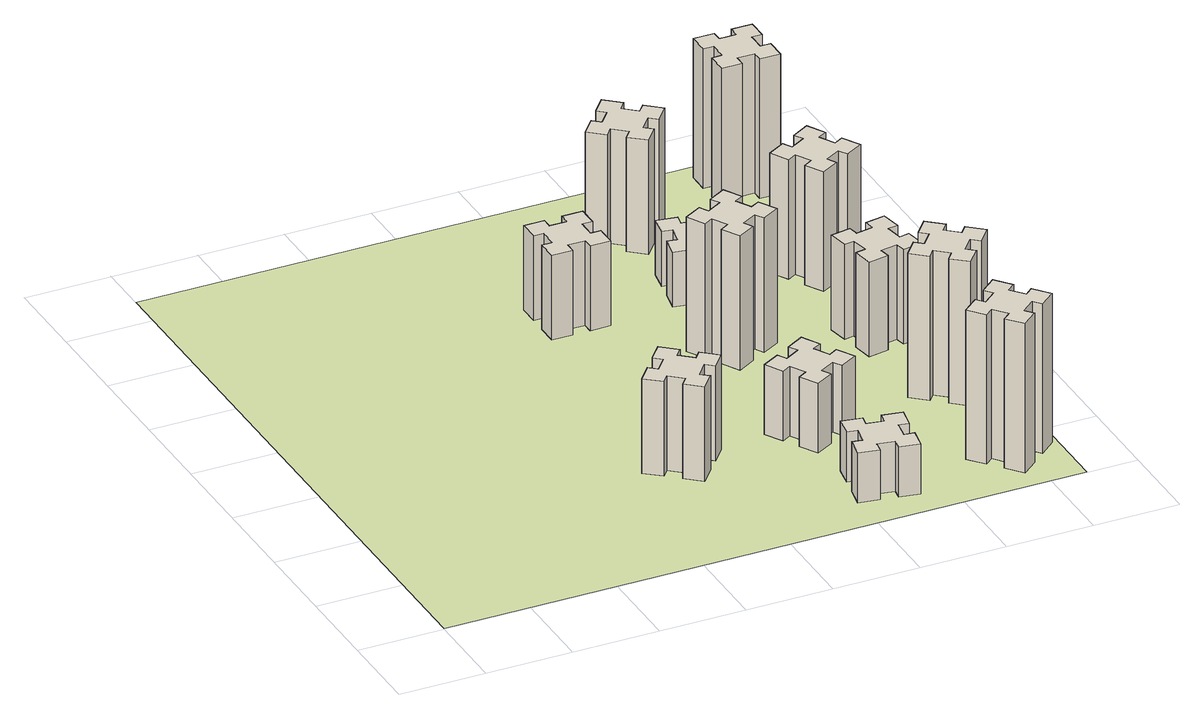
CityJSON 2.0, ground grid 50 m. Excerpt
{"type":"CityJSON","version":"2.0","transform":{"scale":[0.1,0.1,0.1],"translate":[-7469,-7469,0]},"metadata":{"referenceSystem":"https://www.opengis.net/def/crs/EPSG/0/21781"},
"CityObjects":{
"building1":{"type":"Building","attributes":{"class":"1000","function":"1000","usage":"1000","yearOfConstruction":2016,"roofType":"1000","measuredHeight":57,"storeysAboveGround":30,"storeysBelowGround":0},"geometry":[{"type":"Solid","lod":"1","boundaries":[[[[0,1,2,3,4,5,6,7,8,9,10,11,12,13,14,15,16,17,18,19]],[[17,16,20,21]],[[16,15,22,20]],[[15,14,23,22]],[[14,13,24,23]],[[13,12,25,24]],[[12,11,26,25]],[[11,10,27,26]],[[10,9,28,27]],[[9,8,29,28]],[[8,7,30,29]],[[7,6,31,30]],[[6,5,32,31]],[[5,4,33,32]],[[4,3,34,33]],[[3,2,35,34]],[[2,1,36,35]],[[1,0,37,36]],[[0,19,38,37]],[[19,18,39,38]],[[18,17,21,39]],[[24,25,26,27,28,29,30,31,32,33,34,35,36,37,38,39,21,20,22,23]]]]}]},
"building2":{"type":"Building","attributes":{"class":"1000","function":"1000","usage":"1000","yearOfConstruction":2016,"roofType":"1000","measuredHeight":51,"storeysAboveGround":30,"storeysBelowGround":0},"geometry":[{"type":"Solid","lod":"1","boundaries":[[[[40,41,42,43,44,45,46,47,48,49,50,51,52,53,54,55,56,57,58,59]],[[57,56,60,61]],[[56,55,62,60]],[[55,54,63,62]],[[54,53,64,63]],[[53,52,65,64]],[[52,51,66,65]],[[51,50,67,66]],[[50,49,68,67]],[[49,48,69,68]],[[48,47,70,69]],[[47,46,71,70]],[[46,45,72,71]],[[45,44,73,72]],[[44,43,74,73]],[[43,42,75,74]],[[42,41,76,75]],[[41,40,77,76]],[[40,59,78,77]],[[59,58,79,78]],[[58,57,61,79]],[[64,65,66,67,68,69,70,71,72,73,74,75,76,77,78,79,61,60,62,63]]]]}]},
"building3":{"type":"Building","attributes":{"class":"1000","function":"1000","usage":"1000","yearOfConstruction":2016,"roofType":"1000","measuredHeight":30,"storeysAboveGround":30,"storeysBelowGround":0},"geometry":[{"type":"Solid","lod":"1","boundaries":[[[[80,81,82,83,84,85,86,87,88,89,90,91,92,93,94,95,96,97,98,99]],[[97,96,100,101]],[[96,95,102,100]],[[95,94,103,102]],[[94,93,104,103]],[[93,92,105,104]],[[92,91,106,105]],[[91,90,107,106]],[[90,89,108,107]],[[89,88,109,108]],[[88,87,110,109]],[[87,86,111,110]],[[86,85,112,111]],[[85,84,113,112]],[[84,83,114,113]],[[83,82,115,114]],[[82,81,116,115]],[[81,80,117,116]],[[80,99,118,117]],[[99,98,119,118]],[[98,97,101,119]],[[104,105,106,107,108,109,110,111,112,113,114,115,116,117,118,119,101,100,102,103]]]]}]},
"building4":{"type":"Building","attributes":{"class":"1000","function":"1000","usage":"1000","yearOfConstruction":2016,"roofType":"1000","measuredHeight":42,"storeysAboveGround":30,"storeysBelowGround":0},"geometry":[{"type":"Solid","lod":"1","boundaries":[[[[120,121,122,123,124,125,126,127,128,129,130,131,132,133,134,135,136,137,138,139]],[[137,136,140,141]],[[136,135,142,140]],[[135,134,143,142]],[[134,133,144,143]],[[133,132,145,144]],[[132,131,146,145]],[[131,130,147,146]],[[130,129,148,147]],[[129,128,149,148]],[[128,127,150,149]],[[127,126,151,150]],[[126,125,152,151]],[[125,124,153,152]],[[124,123,154,153]],[[123,122,155,154]],[[122,121,156,155]],[[121,120,157,156]],[[120,139,158,157]],[[139,138,159,158]],[[138,137,141,159]],[[144,145,146,147,148,149,150,151,152,153,154,155,156,157,158,159,141,140,142,143]]]]}]},
"building5":{"type":"Building","attributes":{"class":"1000","function":"1000","usage":"1000","yearOfConstruction":2016,"roofType":"1000","measuredHeight":81,"storeysAboveGround":30,"storeysBelowGround":0},"geometry":[{"type":"Solid","lod":"1","boundaries":[[[[160,161,162,163,164,165,166,167,168,169,170,171,172,173,174,175,176,177,178,179]],[[177,176,180,181]],[[176,175,182,180]],[[175,174,183,182]],[[174,173,184,183]],[[173,172,185,184]],[[172,171,186,185]],[[171,170,187,186]],[[170,169,188,187]],[[169,168,189,188]],[[168,167,190,189]],[[167,166,191,190]],[[166,165,192,191]],[[165,164,193,192]],[[164,163,194,193]],[[163,162,195,194]],[[162,161,196,195]],[[161,160,197,196]],[[160,179,198,197]],[[179,178,199,198]],[[178,177,181,199]],[[184,185,186,187,188,189,190,191,192,193,194,195,196,197,198,199,181,180,182,183]]]]}]},
"building6":{"type":"Building","attributes":{"class":"1000","function":"1000","usage":"1000","yearOfConstruction":2016,"roofType":"1000","measuredHeight":33,"storeysAboveGround":30,"storeysBelowGround":0},"geometry":[{"type":"Solid","lod":"1","boundaries":[[[[200,201,202,203,204,205,206,207,208,209,210,211,212,213,214,215,216,217,218,219]],[[217,216,220,221]],[[216,215,222,220]],[[215,214,223,222]],[[214,213,224,223]],[[213,212,225,224]],[[212,211,226,225]],[[211,210,227,226]],[[210,209,228,227]],[[209,208,229,228]],[[208,207,230,229]],[[207,206,231,230]],[[206,205,232,231]],[[205,204,233,232]],[[204,203,234,233]],[[203,202,235,234]],[[202,201,236,235]],[[201,200,237,236]],[[200,219,238,237]],[[219,218,239,238]],[[218,217,221,239]],[[224,225,226,227,228,229,230,231,232,233,234,235,236,237,238,239,221,220,222,223]]]]}]},
"building7":{"type":"Building","attributes":{"class":"1000","function":"1000","usage":"1000","yearOfConstruction":2016,"roofType":"1000","measuredHeight":90,"storeysAboveGround":30,"storeysBelowGround":0},"geometry":[{"type":"Solid","lod":"1","boundaries":[[[[240,241,242,243,244,245,246,247,248,249,250,251,252,253,254,255,256,257,258,259]],[[257,256,260,261]],[[256,255,262,260]],[[255,254,263,262]],[[254,253,264,263]],[[253,252,265,264]],[[252,251,266,265]],[[251,250,267,266]],[[250,249,268,267]],[[249,248,269,268]],[[248,247,270,269]],[[247,246,271,270]],[[246,245,272,271]],[[245,244,273,272]],[[244,243,274,273]],[[243,242,275,274]],[[242,241,276,275]],[[241,240,277,276]],[[240,259,278,277]],[[259,258,279,278]],[[258,257,261,279]],[[264,265,266,267,268,269,270,271,272,273,274,275,276,277,278,279,261,260,262,263]]]]}]},
"building8":{"type":"Building","attributes":{"class":"1000","function":"1000","usage":"1000","yearOfConstruction":2016,"roofType":"1000","measuredHeight":69,"storeysAboveGround":30,"storeysBelowGround":0},"geometry":[{"type":"Solid","lod":"1","boundaries":[[[[280,281,282,283,284,285,286,287,288,289,290,291,292,293,294,295,296,297,298,299]],[[297,296,300,301]],[[296,295,302,300]],[[295,294,303,302]],[[294,293,304,303]],[[293,292,305,304]],[[292,291,306,305]],[[291,290,307,306]],[[290,289,308,307]],[[289,288,309,308]],[[288,287,310,309]],[[287,286,311,310]],[[286,285,312,311]],[[285,284,313,312]],[[284,283,314,313]],[[283,282,315,314]],[[282,281,316,315]],[[281,280,317,316]],[[280,299,318,317]],[[299,298,319,318]],[[298,297,301,319]],[[304,305,306,307,308,309,310,311,312,313,314,315,316,317,318,319,301,300,302,303]]]]}]},
"building9":{"type":"Building","attributes":{"class":"1000","function":"1000","usage":"1000","yearOfConstruction":2016,"roofType":"1000","measuredHeight":87,"storeysAboveGround":30,"storeysBelowGround":0},"geometry":[{"type":"Solid","lod":"1","boundaries":[[[[320,321,322,323,324,325,326,327,328,329,330,331,332,333,334,335,336,337,338,339]],[[337,336,340,341]],[[336,335,342,340]],[[335,334,343,342]],[[334,333,344,343]],[[333,332,345,344]],[[332,331,346,345]],[[331,330,347,346]],[[330,329,348,347]],[[329,328,349,348]],[[328,327,350,349]],[[327,326,351,350]],[[326,325,352,351]],[[325,324,353,352]],[[324,323,354,353]],[[323,322,355,354]],[[322,321,356,355]],[[321,320,357,356]],[[320,339,358,357]],[[339,338,359,358]],[[338,337,341,359]],[[344,345,346,347,348,349,350,351,352,353,354,355,356,357,358,359,341,340,342,343]]]]}]},
"building10":{"type":"Building","attributes":{"class":"1000","function":"1000","usage":"1000","yearOfConstruction":2016,"roofType":"1000","measuredHeight":57,"storeysAboveGround":30,"storeysBelowGround":0},"geometry":[{"type":"Solid","lod":"1","boundaries":[[[[360,361,362,363,364,365,366,367,368,369,370,371,372,373,374,375,376,377,378,379]],[[377,376,380,381]],[[376,375,382,380]],[[375,374,383,382]],[[374,373,384,383]],[[373,372,385,384]],[[372,371,386,385]],[[371,370,387,386]],[[370,369,388,387]],[[369,368,389,388]],[[368,367,390,389]],[[367,366,391,390]],[[366,365,392,391]],[[365,364,393,392]],[[364,363,394,393]],[[363,362,395,394]],[[362,361,396,395]],[[361,360,397,396]],[[360,379,398,397]],[[379,378,399,398]],[[378,377,381,399]],[[384,385,386,387,388,389,390,391,392,393,394,395,396,397,398,399,381,380,382,383]]]]}]},
"building11":{"type":"Building","attributes":{"class":"1000","function":"1000","usage":"1000","yearOfConstruction":2016,"roofType":"1000","measuredHeight":72,"storeysAboveGround":30,"storeysBelowGround":0},"geometry":[{"type":"Solid","lod":"1","boundaries":[[[[400,401,402,403,404,405,406,407,408,409,410,411,412,413,414,415,416,417,418,419]],[[417,416,420,421]],[[416,415,422,420]],[[415,414,423,422]],[[414,413,424,423]],[[413,412,425,424]],[[412,411,426,425]],[[411,410,427,426]],[[410,409,428,427]],[[409,408,429,428]],[[408,407,430,429]],[[407,406,431,430]],[[406,405,432,431]],[[405,404,433,432]],[[404,403,434,433]],[[403,402,435,434]],[[402,401,436,435]],[[401,400,437,436]],[[400,419,438,437]],[[419,418,439,438]],[[418,417,421,439]],[[424,425,426,427,428,429,430,431,432,433,434,435,436,437,438,439,421,420,422,423]]]]}]},
"building12":{"type":"Building","attributes":{"class":"1000","function":"1000","usage":"1000","yearOfConstruction":2016,"roofType":"1000","measuredHeight":84,"storeysAboveGround":30,"storeysBelowGround":0},"geometry":[{"type":"Solid","lod":"1","boundaries":[[[[440,441,442,443,444,445,446,447,448,449,450,451,452,453,454,455,456,457,458,459]],[[457,456,460,461]],[[456,455,462,460]],[[455,454,463,462]],[[454,453,464,463]],[[453,452,465,464]],[[452,451,466,465]],[[451,450,467,466]],[[450,449,468,467]],[[449,448,469,468]],[[448,447,470,469]],[[447,446,471,470]],[[446,445,472,471]],[[445,444,473,472]],[[444,443,474,473]],[[443,442,475,474]],[[442,441,476,475]],[[441,440,477,476]],[[440,459,478,477]],[[459,458,479,478]],[[458,457,461,479]],[[464,465,466,467,468,469,470,471,472,473,474,475,476,477,478,479,461,460,462,463]]]]}]},
"landuse1":{"type":"LandUse","attributes":{"name":"plot1","function":"1010"},"geometry":[{"type":"MultiSurface","lod":"1","boundaries":[[[480,481,482,483]]]}]}
},
"vertices":[
[1803,1124,0],[1739,1048,0],[1693,1086,0],[1616,994,0],[1708,917,0],[1746,963,0],[1823,899,0],[1784,853,0],[1876,776,0],[1953,868,0],[1907,906,0],[1972,983,0],[2018,944,0],[2095,1036,0],[2003,1113,0],[1964,1067,0],[1888,1132,0],[1926,1178,0],[1834,1255,0],[1757,1163,0],[1888,1132,570],[1926,1178,570],[1964,1067,570],[2003,1113,570],[2095,1036,570],[2018,944,570],[1972,983,570],[1907,906,570],[1953,868,570],[1876,776,570],[1784,853,570],[1823,899,570],[1746,963,570],[1708,917,570],[1616,994,570],[1693,1086,570],[1739,1048,570],[1803,1124,570],[1757,1163,570],[1834,1255,570],
[2065,2545,0],[2065,2645,0],[2125,2645,0],[2125,2765,0],[2005,2765,0],[2005,2705,0],[1905,2705,0],[1905,2765,0],[1785,2765,0],[1785,2645,0],[1845,2645,0],[1845,2545,0],[1785,2545,0],[1785,2425,0],[1905,2425,0],[1905,2485,0],[2005,2485,0],[2005,2425,0],[2125,2425,0],[2125,2545,0],[2005,2485,510],[2005,2425,510],[1905,2485,510],[1905,2425,510],[1785,2425,510],[1785,2545,510],[1845,2545,510],[1845,2645,510],[1785,2645,510],[1785,2765,510],[1905,2765,510],[1905,2705,510],[2005,2705,510],[2005,2765,510],[2125,2765,510],[2125,2645,510],[2065,2645,510],[2065,2545,510],[2125,2545,510],[2125,2425,510],
[2596,444,0],[2578,345,0],[2519,356,0],[2498,237,0],[2617,217,0],[2627,276,0],[2725,258,0],[2715,199,0],[2833,178,0],[2854,297,0],[2795,307,0],[2812,405,0],[2871,395,0],[2892,513,0],[2774,534,0],[2764,475,0],[2665,492,0],[2676,551,0],[2557,572,0],[2537,454,0],[2665,492,300],[2676,551,300],[2764,475,300],[2774,534,300],[2892,513,300],[2871,395,300],[2812,405,300],[2795,307,300],[2854,297,300],[2833,178,300],[2715,199,300],[2725,258,300],[2627,276,300],[2617,217,300],[2498,237,300],[2519,356,300],[2578,345,300],[2596,444,300],[2537,454,300],[2557,572,300],
[2716,1027,0],[2666,1114,0],[2718,1144,0],[2658,1248,0],[2554,1188,0],[2584,1136,0],[2497,1086,0],[2467,1138,0],[2363,1078,0],[2423,974,0],[2475,1004,0],[2525,917,0],[2473,887,0],[2533,783,0],[2637,843,0],[2607,895,0],[2694,945,0],[2724,893,0],[2828,953,0],[2768,1057,0],[2694,945,420],[2724,893,420],[2607,895,420],[2637,843,420],[2533,783,420],[2473,887,420],[2525,917,420],[2475,1004,420],[2423,974,420],[2363,1078,420],[2467,1138,420],[2497,1086,420],[2584,1136,420],[2554,1188,420],[2658,1248,420],[2718,1144,420],[2666,1114,420],[2716,1027,420],[2768,1057,420],[2828,953,420],
[2716,1967,0],[2666,2054,0],[2718,2084,0],[2658,2188,0],[2554,2128,0],[2584,2076,0],[2497,2026,0],[2467,2078,0],[2363,2018,0],[2423,1914,0],[2475,1944,0],[2525,1857,0],[2473,1827,0],[2533,1723,0],[2637,1783,0],[2607,1835,0],[2694,1885,0],[2724,1833,0],[2828,1893,0],[2768,1997,0],[2694,1885,810],[2724,1833,810],[2607,1835,810],[2637,1783,810],[2533,1723,810],[2473,1827,810],[2525,1857,810],[2475,1944,810],[2423,1914,810],[2363,2018,810],[2467,2078,810],[2497,2026,810],[2584,2076,810],[2554,2128,810],[2658,2188,810],[2718,2084,810],[2666,2054,810],[2716,1967,810],[2768,1997,810],[2828,1893,810],
[2627,2496,0],[2725,2478,0],[2715,2419,0],[2833,2398,0],[2854,2517,0],[2795,2527,0],[2812,2625,0],[2871,2615,0],[2892,2733,0],[2774,2754,0],[2764,2695,0],[2665,2712,0],[2676,2771,0],[2557,2792,0],[2537,2674,0],[2596,2664,0],[2578,2565,0],[2519,2576,0],[2498,2457,0],[2617,2437,0],[2578,2565,330],[2519,2576,330],[2596,2664,330],[2537,2674,330],[2557,2792,330],[2676,2771,330],[2665,2712,330],[2764,2695,330],[2774,2754,330],[2892,2733,330],[2871,2615,330],[2812,2625,330],[2795,2527,330],[2854,2517,330],[2833,2398,330],[2715,2419,330],[2725,2478,330],[2627,2496,330],[2617,2437,330],[2498,2457,330],
[3468,259,0],[3544,323,0],[3583,277,0],[3675,354,0],[3598,446,0],[3552,408,0],[3487,484,0],[3533,523,0],[3456,615,0],[3364,538,0],[3403,492,0],[3326,427,0],[3288,473,0],[3196,396,0],[3273,304,0],[3319,343,0],[3383,266,0],[3337,228,0],[3414,136,0],[3506,213,0],[3383,266,900],[3337,228,900],[3319,343,900],[3273,304,900],[3196,396,900],[3288,473,900],[3326,427,900],[3403,492,900],[3364,538,900],[3456,615,900],[3533,523,900],[3487,484,900],[3552,408,900],[3598,446,900],[3675,354,900],[3583,277,900],[3544,323,900],[3468,259,900],[3506,213,900],[3414,136,900],
[2704,3287,0],[2628,3352,0],[2666,3398,0],[2574,3475,0],[2497,3383,0],[2543,3344,0],[2479,3268,0],[2433,3306,0],[2356,3214,0],[2448,3137,0],[2486,3183,0],[2563,3119,0],[2524,3073,0],[2616,2996,0],[2693,3088,0],[2647,3126,0],[2712,3203,0],[2758,3164,0],[2835,3256,0],[2743,3333,0],[2712,3203,690],[2758,3164,690],[2647,3126,690],[2693,3088,690],[2616,2996,690],[2524,3073,690],[2563,3119,690],[2486,3183,690],[2448,3137,690],[2356,3214,690],[2433,3306,690],[2479,3268,690],[2543,3344,690],[2497,3383,690],[2574,3475,690],[2666,3398,690],[2628,3352,690],[2704,3287,690],[2743,3333,690],[2835,3256,690],
[3487,1006,0],[3552,1083,0],[3598,1044,0],[3675,1136,0],[3583,1213,0],[3544,1167,0],[3468,1232,0],[3506,1278,0],[3414,1355,0],[3337,1263,0],[3383,1224,0],[3319,1148,0],[3273,1186,0],[3196,1094,0],[3288,1017,0],[3326,1063,0],[3403,999,0],[3364,953,0],[3456,876,0],[3533,968,0],[3403,999,870],[3364,953,870],[3326,1063,870],[3288,1017,870],[3196,1094,870],[3273,1186,870],[3319,1148,870],[3383,1224,870],[3337,1263,870],[3414,1355,870],[3506,1278,870],[3468,1232,870],[3544,1167,870],[3583,1213,870],[3675,1136,870],[3598,1044,870],[3552,1083,870],[3487,1006,870],[3533,968,870],[3456,876,870],
[3365,1872,0],[3267,1855,0],[3257,1914,0],[3138,1893,0],[3159,1775,0],[3218,1785,0],[3236,1687,0],[3177,1677,0],[3197,1558,0],[3316,1579,0],[3305,1638,0],[3404,1656,0],[3414,1597,0],[3532,1617,0],[3511,1736,0],[3452,1725,0],[3435,1824,0],[3494,1834,0],[3473,1952,0],[3355,1931,0],[3435,1824,570],[3494,1834,570],[3452,1725,570],[3511,1736,570],[3532,1617,570],[3414,1597,570],[3404,1656,570],[3305,1638,570],[3316,1579,570],[3197,1558,570],[3177,1677,570],[3236,1687,570],[3218,1785,570],[3159,1775,570],[3138,1893,570],[3257,1914,570],[3267,1855,570],[3365,1872,570],[3355,1931,570],[3473,1952,570],
[3456,2507,0],[3406,2594,0],[3458,2624,0],[3398,2728,0],[3294,2668,0],[3324,2616,0],[3237,2566,0],[3207,2618,0],[3103,2558,0],[3163,2454,0],[3215,2484,0],[3265,2397,0],[3213,2367,0],[3273,2263,0],[3377,2323,0],[3347,2375,0],[3434,2425,0],[3464,2373,0],[3568,2433,0],[3508,2537,0],[3434,2425,720],[3464,2373,720],[3347,2375,720],[3377,2323,720],[3273,2263,720],[3213,2367,720],[3265,2397,720],[3215,2484,720],[3163,2454,720],[3103,2558,720],[3207,2618,720],[3237,2566,720],[3324,2616,720],[3294,2668,720],[3398,2728,720],[3458,2624,720],[3406,2594,720],[3456,2507,720],[3508,2537,720],[3568,2433,720],
[3285,3325,0],[3385,3325,0],[3385,3265,0],[3505,3265,0],[3505,3385,0],[3445,3385,0],[3445,3485,0],[3505,3485,0],[3505,3605,0],[3385,3605,0],[3385,3545,0],[3285,3545,0],[3285,3605,0],[3165,3605,0],[3165,3485,0],[3225,3485,0],[3225,3385,0],[3165,3385,0],[3165,3265,0],[3285,3265,0],[3225,3385,840],[3165,3385,840],[3225,3485,840],[3165,3485,840],[3165,3605,840],[3285,3605,840],[3285,3545,840],[3385,3545,840],[3385,3605,840],[3505,3605,840],[3505,3485,840],[3445,3485,840],[3445,3385,840],[3505,3385,840],[3505,3265,840],[3385,3265,840],[3385,3325,840],[3285,3325,840],[3285,3265,840],[3165,3265,840],
[5,3705,0],[3705,3705,0],[3705,5,0],[5,5,0]
]}
